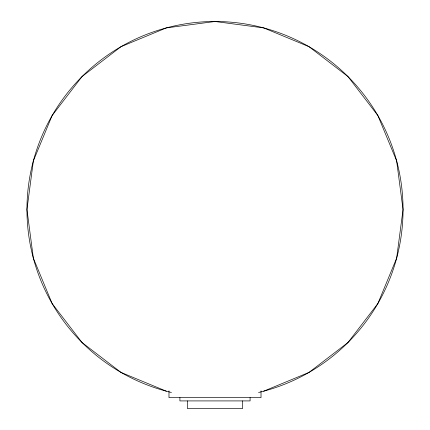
<?xml version="1.0" encoding="UTF-8"?>
<svg xmlns="http://www.w3.org/2000/svg" width="430" height="430" viewBox="0 0 430 430"><rect width="100%" height="100%" fill="white"/><g stroke="black" fill="none" stroke-linecap="round" stroke-linejoin="round"><path stroke-width="0.64" d="M263.671 391.187L309.025 372.401L347.967 342.517L377.852 303.569L396.637 258.215L403.044 209.544L396.637 160.879L377.852 115.525L347.967 76.578L309.025 46.693L263.671 27.907L215 21.5L166.329 27.907L120.975 46.693L82.033 76.578L52.148 115.525L33.363 160.879L26.956 209.544L33.363 258.215L52.148 303.569L82.033 342.517L120.975 372.401L166.329 391.187M261.021 390.886L261.021 397.594L168.979 397.594L168.979 390.886M250.088 397.594L250.088 400.916L179.912 400.916L179.912 397.594M242.654 400.916L242.654 408.5L187.346 408.5L187.346 400.916M171.446 392.483A188.044 188.044 0 0 1 59.958 103.135A188.044 188.044 0 0 1 370.042 103.135A188.044 188.044 0 0 1 258.554 392.483"/></g></svg>
